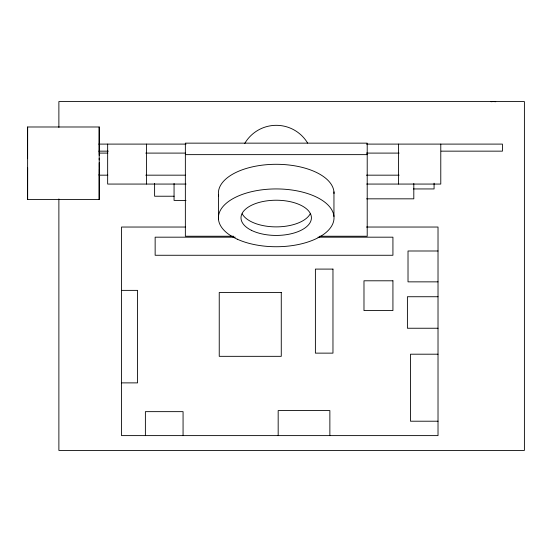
<?xml version="1.0" encoding="UTF-8"?>
<svg xmlns="http://www.w3.org/2000/svg" width="552" height="552" viewBox="0 0 552 552"><rect width="100%" height="100%" fill="white"/><g stroke="black" fill="none" stroke-linecap="round" stroke-linejoin="round"><path stroke-width="0.83" d="M27.655 167.76L27.621 199.472L99.194 199.472L99.208 162.681M27.6 158.7L27.628 126.988L99.201 126.988L99.208 159.873M107.819 175.17L99.201 175.17L99.208 168.394M99.174 152.835L99.201 126.988M98.787 144.1L186.058 144.1M366.521 144.1L502.437 144.1L502.437 151.151L441.2 151.151M98.808 151.151L108.295 151.151M107.819 153.097L99.201 153.097L99.201 155.305M145.735 153.097L185.382 153.097M366.376 153.097L399.124 153.097M185.355 154.636L367.211 154.636M145.735 175.17L185.382 175.17M366.376 175.17L399.124 175.17M186.058 184.064L107.654 184.064L107.654 144.1M366.666 184.064L440.779 184.064L440.779 144.1M413.448 188.943L434.079 188.943L434.079 183.181M174.135 196.229L154.608 196.229L154.608 183.478M366.611 198.83L413.807 198.83L413.807 183.492M185.996 200.41L174.059 200.41L174.059 183.45M185.341 227.038L121.523 227.038L121.523 435.611L438.019 435.611L438.019 227.038L366.438 227.038M233.62 236.235L185.355 236.235L185.355 143.147L367.211 143.147L367.211 236.235L319.808 236.235M235.269 237.181L155.146 237.181L155.146 255.265L392.927 255.265L392.927 237.181L317.973 237.181M438.019 250.994L408.018 250.994L408.018 281.858L438.019 281.858M121.523 290.373L137.572 290.373L137.572 382.881L121.523 382.881M438.019 296.734L407.404 296.734L407.404 328.24L438.019 328.24M438.019 354.198L410.502 354.198L410.502 421.211L438.019 421.211M99.194 174.418L99.201 175.17M99.194 199.472L99.174 174.922M27.628 126.988L27.621 199.472M398.489 144.1L398.489 184.064M333.953 191.868L333.953 216.494M329.868 435.611L329.868 410.584L278.173 410.584L278.173 435.611M218.461 194.532L218.461 219.165M183.064 435.611L183.064 411.647L145.383 411.647L145.383 435.611M146.501 144.1L146.501 184.064M99.229 158.224L99.229 167.76M58.878 127.422L58.878 101.582L524.4 101.582L524.4 450.418L58.878 450.418L58.878 198.913M491.066 101.74A17.857 17.857 0 0 1 495.731 101.74M218.675 196.036A57.808 28.904 0 0 1 273.709 164.323A57.808 28.904 0 0 1 334.008 193.538M310.21 213.831A35.204 17.602 0 0 1 276.207 226.879A35.204 17.602 0 0 1 242.204 213.831M244.764 143.423A36.522 36.522 0 0 1 307.623 143.065M332.966 269.093L315.392 269.093L315.392 353.135L332.966 353.135L332.966 269.093M392.927 280.795L363.982 280.795L363.982 310.583L392.927 310.583L392.927 280.795M281.272 292.498L219.241 292.498L219.241 356.33L281.272 356.33L281.272 292.498M237.256 239.188A57.808 28.904 0 0 0 332.677 224.015A57.808 28.904 0 0 0 258.688 190.288A57.808 28.904 0 0 0 237.256 239.188M251.312 230.274A35.204 17.602 0 0 0 310.21 222.387A35.204 17.602 0 0 0 267.092 200.825A35.204 17.602 0 0 0 251.312 230.274"/></g></svg>
